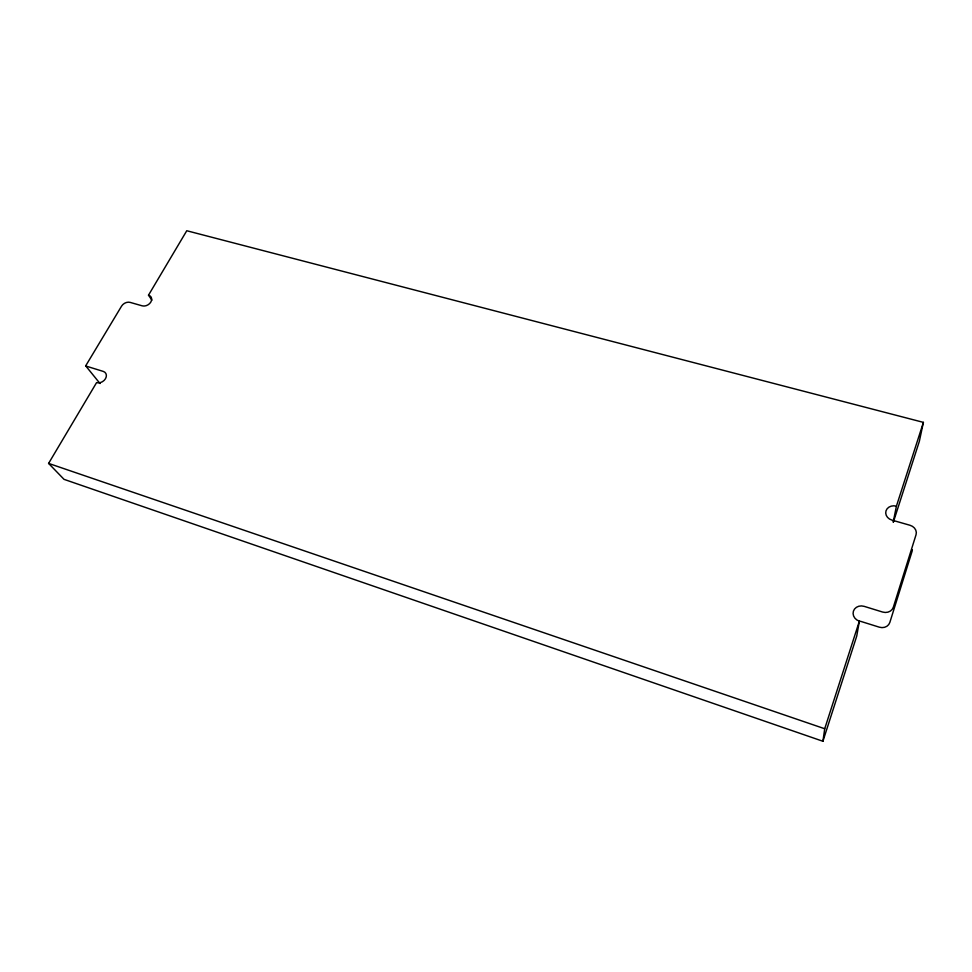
<?xml version="1.0" encoding="UTF-8"?>
<svg xmlns="http://www.w3.org/2000/svg" width="972" height="972" viewBox="0 0 972 972"><rect width="100%" height="100%" fill="white"/><g stroke="black" fill="none" stroke-linecap="round" stroke-linejoin="round"><path stroke-width="1.46" d="M85.694 365.849A6.865 5.224 -33.7 0 0 86.715 366.298L103.239 371.401A6.926 5.31 -34 0 1 105.462 378.728A6.926 5.31 -34 0 1 96.58 382.616L48.6 463.401L64.043 479.354L822.919 741.259L824.718 728.745L859.37 621.157A8.748 7.788 15 0 1 853.416 611.157A8.748 7.788 15 0 1 864.144 606.346L882.576 612.032A8.784 7.752 15.4 0 0 893.341 607.208L916.049 534.709A8.602 7.412 11.8 0 0 909.999 525.269L891.919 520.105A8.505 7.302 10.2 0 1 886.014 510.822A8.505 7.302 10.2 0 1 896.415 506.169L923.4 422.37L186.77 230.741L148.509 295.172A6.707 5.091 -30.6 0 1 150.83 302.061A6.707 5.091 -30.6 0 1 142.179 305.828L130.175 302.401A6.707 5.079 -31.3 0 0 121.549 306.168L85.694 365.849L99.837 383.32A6.719 5.164 -33.9 0 0 100.152 383.49M859.37 621.157L856.733 636.077L822.919 741.259M893.219 522.037L896.415 506.169M923.4 422.37L919.354 441.288L893.389 522.037M48.6 463.401L824.718 728.745M148.509 295.172L151.863 300.129M859.212 621.169A8.529 7.618 16.1 0 1 861.399 621.582L879.332 627.183A8.566 7.582 16.4 0 0 889.817 622.481L912.028 551.513A8.384 7.254 12.6 0 0 912.307 549.63"/></g></svg>
